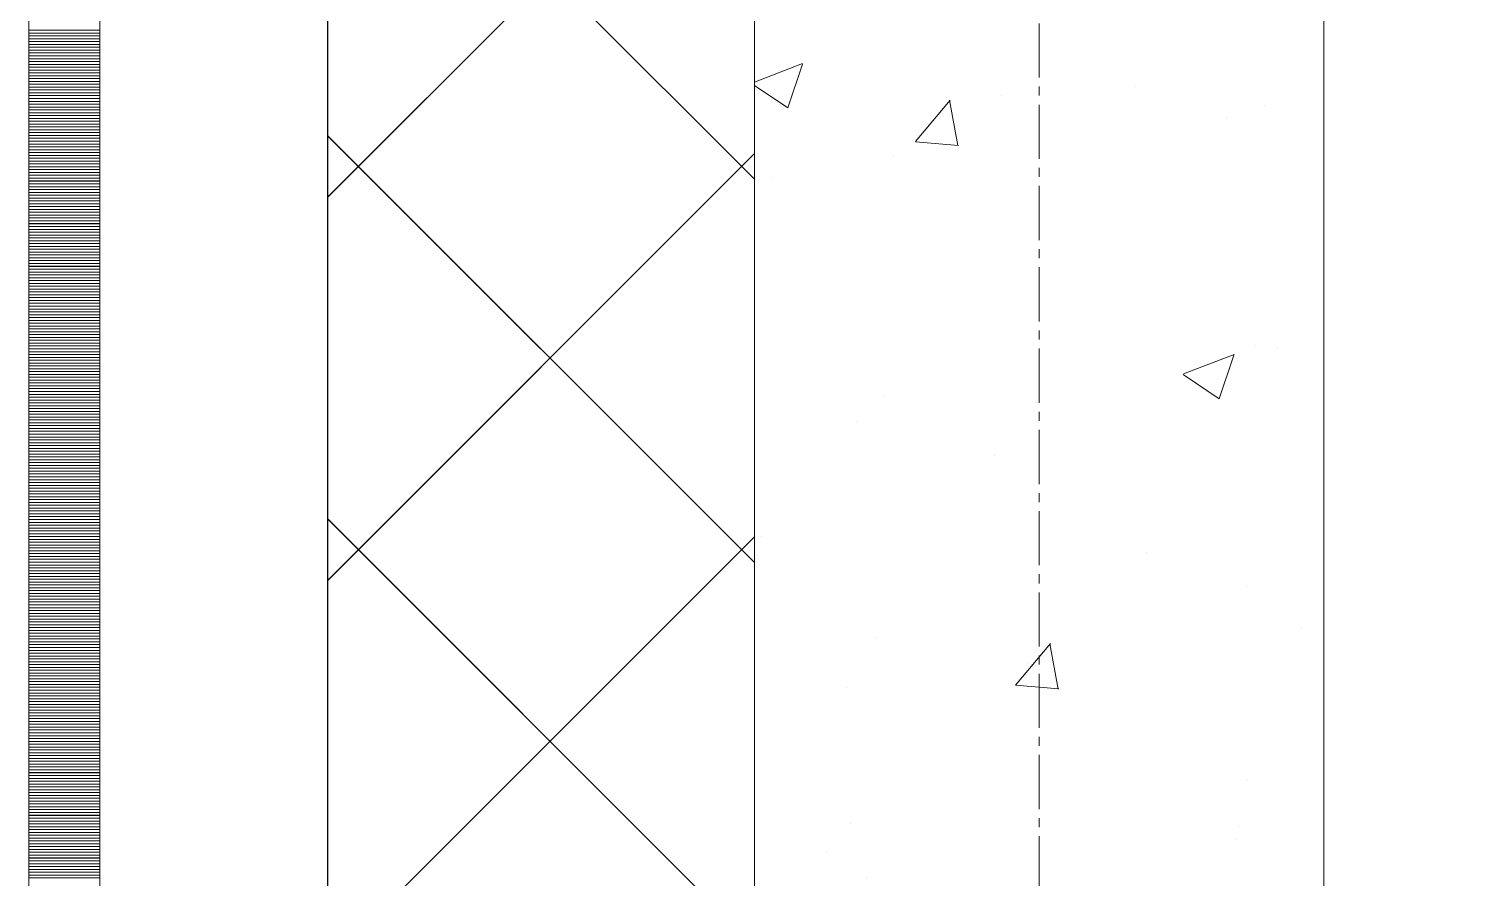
# Model space of a CAD drawing. Header units: millimetres. Extents: x 470010 to 1231400, y -134005 to 421770.
# Drawn here: x 806168 to 806674, y 155939 to 156237 of the extents above; entities that cross this region are included whole.
import ezdxf
from ezdxf.enums import TextEntityAlignment as Align

# ---------------------------------------------------------------- set-up
doc = ezdxf.new("R2010")
doc.units = ezdxf.units.MM
doc.linetypes.add('CENTER2', pattern=[28.575, 19.05, -3.175, 3.175, -3.175])
doc.linetypes.add('DASHED', pattern=[19.05, 12.7, -6.35])
doc.layers.get('Defpoints').update_dxf_attribs({"color": 140})
doc.layers.add('АР_Делит', color=120, linetype='Continuous', lineweight=0, plot=False)
for name, color, linetype, lineweight in [('АР_Стены ПЕНОблок', 52, 'Continuous', 20), ('АР_Тонкая', 254, 'Continuous', 5), ('АР_Утеплитель', 31, 'Continuous', 0), ('АР_Штриховка', 8, 'Continuous', 0)]:
    doc.layers.add(name, color=color, linetype=linetype, lineweight=lineweight)
doc.layers.add('РД_Оси_100', color=7, linetype='Continuous', lineweight=0, true_color=0x525252)
doc.styles.add('style1', font='ARIALN.TTF')

# ---------------------------------------------------------------- blocks, each defined once
blk = doc.blocks.new('СОШ_2200_АР_ОСИ_М100_28.05.24')
at = {"layer": 'АР_Делит', "color": 251, "linetype": 'DASHED', "true_color": 0x636466}
blk.add_lwpolyline([(114955, 135155), (114955, -355), (93595.036, -355), (93595.036, 13855), (94145, 13855), (94145, 68320), (66055, 68320), (66055, 13857.73), (83455, 13857.73), (83455, -355), (45245, -355), (45245, 13145), (44695, 13145), (44695, 26755), (45245, 26755), (45245, 68320), (20455, 68320), (20455, 26755), (27955, 26755), (27955, 13145), (-355, 13145), (-355, 100855)], dxfattribs=at)
at = {"layer": 'РД_Оси_100', "color": 251, "linetype": 'CENTER2', "true_color": 0x636466}
blk.add_line((0, -6155), (0, 139938.679), dxfattribs=at)
blk = doc.blocks.new('A$C9108343f')
at = {"layer": 'АР_Стены ПЕНОблок', "color": 18, "linetype": 'Continuous', "lineweight": 20, "true_color": 0x000000}
for p, q in [((140704.09, 313879.49), (140704.09, 237679.49)), ((140904.09, 237679.49), (140904.09, 313879.49))]:
    blk.add_line(p, q, dxfattribs=at)
at = {"layer": 'АР_Тонкая', "color": 18, "linetype": 'Continuous', "lineweight": 5, "true_color": 0x000000}
for p, q in [((140449.09, 313879.49), (140449.09, 237679.49)), ((140474.09, 313879.49), (140474.09, 237679.49)), ((140474.09, 237679.49), (140474.09, 313879.49)), ((140554.09, 237679.49), (140554.09, 313879.49))]:
    blk.add_line(p, q, dxfattribs=at)
at = {"layer": 'АР_Утеплитель', "color": 18, "linetype": 'Continuous', "lineweight": 0, "true_color": 0x000000}
for p, q in [((140554.09, 313879.49), (140554.09, 237679.49)), ((140704.09, 237679.49), (140704.09, 313879.49))]:
    blk.add_line(p, q, dxfattribs=at)
at = {"layer": 'АР_Штриховка', "color": 18, "linetype": 'Continuous', "lineweight": 0, "true_color": 0x000000}
for p, q in [((140704.09, 256550.84), (140554.09, 256700.84)), ((140554.09, 256544.56), (140704.09, 256694.56)), ((140449.09, 256603.24), (140474.09, 256603.24)), ((140449.09, 256602.24), (140474.09, 256602.24)), ((140449.09, 256601.24), (140474.09, 256601.24)), ((140449.09, 256600.24), (140474.09, 256600.24)), ((140449.09, 256599.24), (140474.09, 256599.24)), ((140449.09, 256598.24), (140474.09, 256598.24)), ((140449.09, 256597.24), (140474.09, 256597.24)), ((140449.09, 256596.24), (140474.09, 256596.24)), ((140449.09, 256595.24), (140474.09, 256595.24)), ((140449.09, 256594.24), (140474.09, 256594.24)), ((140449.09, 256593.24), (140474.09, 256593.24)), ((140449.09, 256592.24), (140474.09, 256592.24)), ((140449.09, 256591.24), (140474.09, 256591.24)), ((140449.09, 256590.24), (140474.09, 256590.24)), ((140449.09, 256589.24), (140474.09, 256589.24)), ((140449.09, 256588.24), (140474.09, 256588.24)), ((140704.09, 256585.02), (140720.97, 256591.5)), ((140715.74, 256575.96), (140720.89, 256591.31)), ((140449.09, 256587.24), (140474.09, 256587.24)), ((140449.09, 256586.24), (140474.09, 256586.24)), ((140449.09, 256585.24), (140474.09, 256585.24)), ((140449.09, 256584.24), (140474.09, 256584.24)), ((140449.09, 256583.24), (140474.09, 256583.24)), ((140704.09, 256583.81), (140715.73, 256575.96)), ((140837.86, 256583.43), (140837.86, 256583.43)), ((140449.09, 256582.24), (140474.09, 256582.24)), ((140449.09, 256581.24), (140474.09, 256581.24)), ((140449.09, 256580.24), (140474.09, 256580.24)), ((140449.09, 256579.24), (140474.09, 256579.24)), ((140449.09, 256578.24), (140474.09, 256578.24)), ((140760.58, 256564.07), (140772.82, 256578.66)), ((140775.55, 256562.69), (140772.61, 256578.61)), ((140790.9, 256580.14), (140790.9, 256580.14)), ((140449.09, 256577.24), (140474.09, 256577.24)), ((140449.09, 256576.24), (140474.09, 256576.24)), ((140449.09, 256575.24), (140474.09, 256575.24)), ((140449.09, 256574.24), (140474.09, 256574.24)), ((140449.09, 256573.24), (140474.09, 256573.24)), ((140449.09, 256572.24), (140474.09, 256572.24)), ((140870.08, 256572.5), (140870.08, 256572.5)), ((140883.23, 256576.81), (140883.23, 256576.81)), ((140449.09, 256571.24), (140474.09, 256571.24)), ((140449.09, 256570.24), (140474.09, 256570.24)), ((140449.09, 256569.24), (140474.09, 256569.24)), ((140449.09, 256568.24), (140474.09, 256568.24)), ((140449.09, 256567.24), (140474.09, 256567.24)), ((140449.09, 256566.24), (140474.09, 256566.24)), ((140449.09, 256565.24), (140474.09, 256565.24)), ((140449.09, 256564.24), (140474.09, 256564.24)), ((140449.09, 256563.24), (140474.09, 256563.24)), ((140449.09, 256562.24), (140474.09, 256562.24)), ((140704.09, 256416.14), (140554.09, 256566.14)), ((140760.58, 256564.06), (140775.76, 256562.73)), ((140449.09, 256561.24), (140474.09, 256561.24)), ((140449.09, 256560.24), (140474.09, 256560.24)), ((140449.09, 256559.24), (140474.09, 256559.24)), ((140449.09, 256558.24), (140474.09, 256558.24)), ((140449.09, 256557.24), (140474.09, 256557.24)), ((140554.09, 256409.85), (140704.09, 256559.85)), ((140752.82, 256558.92), (140752.82, 256558.92)), ((140449.09, 256556.24), (140474.09, 256556.24)), ((140449.09, 256555.24), (140474.09, 256555.24)), ((140449.09, 256554.24), (140474.09, 256554.24)), ((140449.09, 256553.24), (140474.09, 256553.24)), ((140449.09, 256552.24), (140474.09, 256552.24)), ((140449.09, 256551.24), (140474.09, 256551.24)), ((140449.09, 256550.24), (140474.09, 256550.24)), ((140449.09, 256549.24), (140474.09, 256549.24)), ((140449.09, 256548.24), (140474.09, 256548.24)), ((140449.09, 256547.24), (140474.09, 256547.24)), ((140709.66, 256551.39), (140709.66, 256551.39)), ((140449.09, 256546.24), (140474.09, 256546.24)), ((140449.09, 256545.24), (140474.09, 256545.24)), ((140449.09, 256544.24), (140474.09, 256544.24)), ((140449.09, 256543.24), (140474.09, 256543.24)), ((140449.09, 256542.24), (140474.09, 256542.24)), ((140449.09, 256541.24), (140474.09, 256541.24)), ((140449.09, 256540.24), (140474.09, 256540.24)), ((140449.09, 256539.24), (140474.09, 256539.24)), ((140449.09, 256538.24), (140474.09, 256538.24)), ((140449.09, 256537.24), (140474.09, 256537.24)), ((140449.09, 256536.24), (140474.09, 256536.24)), ((140449.09, 256535.24), (140474.09, 256535.24)), ((140449.09, 256534.24), (140474.09, 256534.24)), ((140449.09, 256533.24), (140474.09, 256533.24)), ((140449.09, 256532.24), (140474.09, 256532.24)), ((140449.09, 256531.24), (140474.09, 256531.24)), ((140449.09, 256530.24), (140474.09, 256530.24)), ((140449.09, 256529.24), (140474.09, 256529.24)), ((140449.09, 256528.24), (140474.09, 256528.24)), ((140449.09, 256527.24), (140474.09, 256527.24)), ((140449.09, 256526.24), (140474.09, 256526.24)), ((140449.09, 256525.24), (140474.09, 256525.24)), ((140449.09, 256524.24), (140474.09, 256524.24)), ((140449.09, 256523.24), (140474.09, 256523.24)), ((140449.09, 256522.24), (140474.09, 256522.24)), ((140449.09, 256521.24), (140474.09, 256521.24)), ((140449.09, 256520.24), (140474.09, 256520.24)), ((140449.09, 256519.24), (140474.09, 256519.24)), ((140449.09, 256518.24), (140474.09, 256518.24)), ((140449.09, 256517.24), (140474.09, 256517.24)), ((140449.09, 256516.24), (140474.09, 256516.24)), ((140449.09, 256515.24), (140474.09, 256515.24)), ((140449.09, 256514.24), (140474.09, 256514.24)), ((140449.09, 256513.24), (140474.09, 256513.24)), ((140449.09, 256512.24), (140474.09, 256512.24)), ((140449.09, 256511.24), (140474.09, 256511.24)), ((140449.09, 256510.24), (140474.09, 256510.24)), ((140449.09, 256509.24), (140474.09, 256509.24)), ((140449.09, 256508.24), (140474.09, 256508.24)), ((140449.09, 256507.24), (140474.09, 256507.24)), ((140449.09, 256506.24), (140474.09, 256506.24)), ((140449.09, 256505.24), (140474.09, 256505.24)), ((140449.09, 256504.24), (140474.09, 256504.24)), ((140449.09, 256503.24), (140474.09, 256503.24)), ((140449.09, 256502.24), (140474.09, 256502.24)), ((140449.09, 256501.24), (140474.09, 256501.24)), ((140449.09, 256500.24), (140474.09, 256500.24)), ((140449.09, 256499.24), (140474.09, 256499.24)), ((140449.09, 256498.24), (140474.09, 256498.24)), ((140449.09, 256497.24), (140474.09, 256497.24)), ((140449.09, 256496.24), (140474.09, 256496.24)), ((140449.09, 256495.24), (140474.09, 256495.24)), ((140449.09, 256494.24), (140474.09, 256494.24)), ((140449.09, 256493.24), (140474.09, 256493.24)), ((140449.09, 256492.24), (140474.09, 256492.24)), ((140449.09, 256491.24), (140474.09, 256491.24)), ((140880.14, 256492.25), (140880.14, 256492.25)), ((140887.91, 256491.25), (140887.91, 256491.25)), ((140449.09, 256490.24), (140474.09, 256490.24)), ((140449.09, 256489.24), (140474.09, 256489.24)), ((140449.09, 256488.24), (140474.09, 256488.24)), ((140449.09, 256487.24), (140474.09, 256487.24)), ((140449.09, 256486.24), (140474.09, 256486.24)), ((140854.8, 256482.41), (140872.58, 256489.24)), ((140867.35, 256473.7), (140872.5, 256489.04)), ((140449.09, 256485.24), (140474.09, 256485.24)), ((140449.09, 256484.24), (140474.09, 256484.24)), ((140449.09, 256483.24), (140474.09, 256483.24)), ((140449.09, 256482.24), (140474.09, 256482.24)), ((140449.09, 256481.24), (140474.09, 256481.24)), ((140854.71, 256482.22), (140867.35, 256473.7)), ((140449.09, 256480.24), (140474.09, 256480.24)), ((140449.09, 256479.24), (140474.09, 256479.24)), ((140449.09, 256478.24), (140474.09, 256478.24)), ((140449.09, 256477.24), (140474.09, 256477.24)), ((140449.09, 256476.24), (140474.09, 256476.24)), ((140866.84, 256480.7), (140866.84, 256480.7)), ((140449.09, 256475.24), (140474.09, 256475.24)), ((140449.09, 256474.24), (140474.09, 256474.24)), ((140449.09, 256473.24), (140474.09, 256473.24)), ((140449.09, 256472.24), (140474.09, 256472.24)), ((140449.09, 256471.24), (140474.09, 256471.24)), ((140749.73, 256474.37), (140749.73, 256474.37)), ((140803.26, 256472.32), (140803.26, 256472.32)), ((140449.09, 256470.24), (140474.09, 256470.24)), ((140449.09, 256469.24), (140474.09, 256469.24)), ((140449.09, 256468.24), (140474.09, 256468.24)), ((140449.09, 256467.24), (140474.09, 256467.24)), ((140449.09, 256466.24), (140474.09, 256466.24)), ((140449.09, 256465.24), (140474.09, 256465.24)), ((140449.09, 256464.24), (140474.09, 256464.24)), ((140449.09, 256463.24), (140474.09, 256463.24)), ((140449.09, 256462.24), (140474.09, 256462.24)), ((140449.09, 256461.24), (140474.09, 256461.24)), ((140739.78, 256465.83), (140739.78, 256465.83)), ((140449.09, 256460.24), (140474.09, 256460.24)), ((140449.09, 256459.24), (140474.09, 256459.24)), ((140449.09, 256458.24), (140474.09, 256458.24)), ((140449.09, 256457.24), (140474.09, 256457.24)), ((140449.09, 256456.24), (140474.09, 256456.24)), ((140449.09, 256455.24), (140474.09, 256455.24)), ((140449.09, 256454.24), (140474.09, 256454.24)), ((140449.09, 256453.24), (140474.09, 256453.24)), ((140449.09, 256452.24), (140474.09, 256452.24)), ((140449.09, 256451.24), (140474.09, 256451.24)), ((140788.4, 256453.63), (140788.4, 256453.63)), ((140449.09, 256450.24), (140474.09, 256450.24)), ((140449.09, 256449.24), (140474.09, 256449.24)), ((140449.09, 256448.24), (140474.09, 256448.24)), ((140449.09, 256447.24), (140474.09, 256447.24)), ((140449.09, 256446.24), (140474.09, 256446.24)), ((140449.09, 256445.24), (140474.09, 256445.24)), ((140449.09, 256444.24), (140474.09, 256444.24)), ((140449.09, 256443.24), (140474.09, 256443.24)), ((140449.09, 256442.24), (140474.09, 256442.24)), ((140449.09, 256441.24), (140474.09, 256441.24)), ((140449.09, 256440.24), (140474.09, 256440.24)), ((140449.09, 256439.24), (140474.09, 256439.24)), ((140449.09, 256438.24), (140474.09, 256438.24)), ((140449.09, 256437.24), (140474.09, 256437.24)), ((140449.09, 256436.24), (140474.09, 256436.24)), ((140449.09, 256435.24), (140474.09, 256435.24)), ((140449.09, 256434.24), (140474.09, 256434.24)), ((140449.09, 256433.24), (140474.09, 256433.24)), ((140449.09, 256432.24), (140474.09, 256432.24)), ((140449.09, 256431.24), (140474.09, 256431.24)), ((140704.09, 256281.43), (140554.09, 256431.43)), ((140449.09, 256430.24), (140474.09, 256430.24)), ((140449.09, 256429.24), (140474.09, 256429.24)), ((140449.09, 256428.24), (140474.09, 256428.24)), ((140449.09, 256427.24), (140474.09, 256427.24)), ((140449.09, 256426.24), (140474.09, 256426.24)), ((140449.09, 256425.24), (140474.09, 256425.24)), ((140449.09, 256424.24), (140474.09, 256424.24)), ((140449.09, 256423.24), (140474.09, 256423.24)), ((140449.09, 256422.24), (140474.09, 256422.24)), ((140449.09, 256421.24), (140474.09, 256421.24)), ((140554.09, 256275.15), (140704.09, 256425.15)), ((140706.37, 256425.24), (140706.37, 256425.24)), ((140449.09, 256420.24), (140474.09, 256420.24)), ((140449.09, 256419.24), (140474.09, 256419.24)), ((140449.09, 256418.24), (140474.09, 256418.24)), ((140449.09, 256417.24), (140474.09, 256417.24)), ((140449.09, 256416.24), (140474.09, 256416.24)), ((140449.09, 256415.24), (140474.09, 256415.24)), ((140841.96, 256419.52), (140841.96, 256419.52)), ((140449.09, 256414.24), (140474.09, 256414.24)), ((140449.09, 256413.24), (140474.09, 256413.24)), ((140449.09, 256412.24), (140474.09, 256412.24)), ((140449.09, 256411.24), (140474.09, 256411.24)), ((140449.09, 256410.24), (140474.09, 256410.24)), ((140449.09, 256409.24), (140474.09, 256409.24)), ((140449.09, 256408.24), (140474.09, 256408.24)), ((140449.09, 256407.24), (140474.09, 256407.24)), ((140449.09, 256406.24), (140474.09, 256406.24)), ((140449.09, 256405.24), (140474.09, 256405.24)), ((140877.05, 256407.7), (140877.05, 256407.7)), ((140449.09, 256404.24), (140474.09, 256404.24)), ((140449.09, 256403.24), (140474.09, 256403.24)), ((140449.09, 256402.24), (140474.09, 256402.24)), ((140449.09, 256401.24), (140474.09, 256401.24)), ((140449.09, 256400.24), (140474.09, 256400.24)), ((140449.09, 256399.24), (140474.09, 256399.24)), ((140449.09, 256398.24), (140474.09, 256398.24)), ((140449.09, 256397.24), (140474.09, 256397.24)), ((140449.09, 256396.24), (140474.09, 256396.24)), ((140449.09, 256395.24), (140474.09, 256395.24)), ((140449.09, 256394.24), (140474.09, 256394.24)), ((140449.09, 256393.24), (140474.09, 256393.24)), ((140449.09, 256392.24), (140474.09, 256392.24)), ((140449.09, 256391.24), (140474.09, 256391.24)), ((140449.09, 256390.24), (140474.09, 256390.24)), ((140896.22, 256393.18), (140896.22, 256393.18)), ((140449.09, 256389.24), (140474.09, 256389.24)), ((140449.09, 256388.24), (140474.09, 256388.24)), ((140449.09, 256387.24), (140474.09, 256387.24)), ((140449.09, 256386.24), (140474.09, 256386.24)), ((140449.09, 256385.24), (140474.09, 256385.24)), ((140746.64, 256389.81), (140746.64, 256389.81)), ((140795.82, 256373.01), (140808.07, 256387.61)), ((140810.79, 256371.64), (140807.86, 256387.56)), ((140449.09, 256384.24), (140474.09, 256384.24)), ((140449.09, 256383.24), (140474.09, 256383.24)), ((140449.09, 256382.24), (140474.09, 256382.24)), ((140449.09, 256381.24), (140474.09, 256381.24)), ((140449.09, 256380.24), (140474.09, 256380.24)), ((140800.02, 256380.51), (140800.02, 256380.51)), ((140449.09, 256379.24), (140474.09, 256379.24)), ((140449.09, 256378.24), (140474.09, 256378.24)), ((140449.09, 256377.24), (140474.09, 256377.24)), ((140449.09, 256376.24), (140474.09, 256376.24)), ((140449.09, 256375.24), (140474.09, 256375.24)), ((140449.09, 256374.24), (140474.09, 256374.24)), ((140449.09, 256373.24), (140474.09, 256373.24)), ((140449.09, 256372.24), (140474.09, 256372.24)), ((140449.09, 256371.24), (140474.09, 256371.24)), ((140449.09, 256370.24), (140474.09, 256370.24)), ((140736.44, 256372.14), (140736.44, 256372.14)), ((140795.82, 256373), (140811, 256371.67)), ((140449.09, 256369.24), (140474.09, 256369.24)), ((140449.09, 256368.24), (140474.09, 256368.24)), ((140449.09, 256367.24), (140474.09, 256367.24)), ((140449.09, 256366.24), (140474.09, 256366.24)), ((140449.09, 256365.24), (140474.09, 256365.24)), ((140449.09, 256364.24), (140474.09, 256364.24)), ((140449.09, 256363.24), (140474.09, 256363.24)), ((140449.09, 256362.24), (140474.09, 256362.24)), ((140449.09, 256361.24), (140474.09, 256361.24)), ((140449.09, 256360.24), (140474.09, 256360.24)), ((140449.09, 256359.24), (140474.09, 256359.24)), ((140449.09, 256358.24), (140474.09, 256358.24)), ((140449.09, 256357.24), (140474.09, 256357.24)), ((140449.09, 256356.24), (140474.09, 256356.24)), ((140449.09, 256355.24), (140474.09, 256355.24)), ((140449.09, 256354.24), (140474.09, 256354.24)), ((140449.09, 256353.24), (140474.09, 256353.24)), ((140449.09, 256352.24), (140474.09, 256352.24)), ((140449.09, 256351.24), (140474.09, 256351.24)), ((140449.09, 256350.24), (140474.09, 256350.24)), ((140449.09, 256349.24), (140474.09, 256349.24)), ((140449.09, 256348.24), (140474.09, 256348.24)), ((140449.09, 256347.24), (140474.09, 256347.24)), ((140449.09, 256346.24), (140474.09, 256346.24)), ((140449.09, 256345.24), (140474.09, 256345.24)), ((140449.09, 256344.24), (140474.09, 256344.24)), ((140449.09, 256343.24), (140474.09, 256343.24)), ((140449.09, 256342.24), (140474.09, 256342.24)), ((140449.09, 256341.24), (140474.09, 256341.24)), ((140449.09, 256340.24), (140474.09, 256340.24)), ((140449.09, 256339.24), (140474.09, 256339.24)), ((140877.42, 256339.7), (140877.42, 256339.7)), ((140449.09, 256338.24), (140474.09, 256338.24)), ((140449.09, 256337.24), (140474.09, 256337.24)), ((140449.09, 256336.24), (140474.09, 256336.24)), ((140449.09, 256335.24), (140474.09, 256335.24)), ((140449.09, 256334.24), (140474.09, 256334.24)), ((140449.09, 256333.24), (140474.09, 256333.24)), ((140449.09, 256332.24), (140474.09, 256332.24)), ((140449.09, 256331.24), (140474.09, 256331.24)), ((140449.09, 256330.24), (140474.09, 256330.24)), ((140449.09, 256329.24), (140474.09, 256329.24)), ((140449.09, 256328.24), (140474.09, 256328.24)), ((140449.09, 256327.24), (140474.09, 256327.24)), ((140449.09, 256326.24), (140474.09, 256326.24)), ((140449.09, 256325.24), (140474.09, 256325.24)), ((140449.09, 256324.24), (140474.09, 256324.24)), ((140737.87, 256324.52), (140737.87, 256324.52)), ((140449.09, 256323.24), (140474.09, 256323.24)), ((140449.09, 256322.24), (140474.09, 256322.24)), ((140449.09, 256321.24), (140474.09, 256321.24)), ((140449.09, 256320.24), (140474.09, 256320.24)), ((140449.09, 256319.24), (140474.09, 256319.24)), ((140873.96, 256323.14), (140873.96, 256323.14)), ((140449.09, 256318.24), (140474.09, 256318.24)), ((140449.09, 256317.24), (140474.09, 256317.24)), ((140449.09, 256316.24), (140474.09, 256316.24)), ((140449.09, 256315.24), (140474.09, 256315.24)), ((140449.09, 256314.24), (140474.09, 256314.24)), ((140729.29, 256314.27), (140729.29, 256314.27)), ((140873.46, 256318.8), (140873.46, 256318.8)), ((140449.09, 256313.24), (140474.09, 256313.24)), ((140449.09, 256312.24), (140474.09, 256312.24)), ((140449.09, 256311.24), (140474.09, 256311.24)), ((140449.09, 256310.24), (140474.09, 256310.24)), ((140449.09, 256309.24), (140474.09, 256309.24)), ((140449.09, 256308.24), (140474.09, 256308.24)), ((140449.09, 256307.24), (140474.09, 256307.24)), ((140449.09, 256306.24), (140474.09, 256306.24)), ((140449.09, 256305.24), (140474.09, 256305.24)), ((140743.55, 256305.26), (140743.55, 256305.26))]:
    blk.add_line(p, q, dxfattribs=at)
at = {"layer": 'РД_Оси_100'}
blk.add_blockref('СОШ_2200_АР_ОСИ_М100_28.05.24', (140804.09, 223079.49), dxfattribs=at)
at = {"layer": 'Defpoints', "color": 18, "true_color": 0x000000, "style": 'style1'}
for p in [(143949.34, 316089.12), (143974.98, 281639.5), (143890.4, 273244.71), (143839.99, 264276.81), (143967.75, 254892.38), (12251.96, 104178.14), (12382.58, 96023.14)]:
    blk.add_attdef('АР-ПОМЕЩЕНИЕ:НАИМЕНОВАНИЕ', text='', height=100, dxfattribs=at).set_placement(p, align=Align.MIDDLE)
at = {"layer": 'Defpoints', "color": 18, "true_color": 0x000000, "style": 'style1', "flags": 8}
for p in [(143951.3, 279099.09), (143848.34, 269251.11), (143875.33, 260094.25), (144049.74, 250824.7), (163419.28, 238153.36), (155897.46, 237965.97), (183037.2, 237965.97), (143342.94, 237876.19)]:
    blk.add_attdef('АР-ПОМЕЩЕНИЕ:НАИМЕНОВАНИЕ', text='', height=100, dxfattribs=at).set_placement(p, align=Align.MIDDLE)

msp = doc.modelspace()

# ---------------------------------------------------------------- linework, layer by layer
at = {"layer": 'АР_Стены ПЕНОблок', "color": 18, "linetype": 'Continuous', "lineweight": 20, "true_color": 0x000000}
for p, q in [((806422.706, 213513.251), (806422.706, 137313.251)), ((806622.706, 137313.251), (806622.706, 213513.251))]:
    msp.add_line(p, q, dxfattribs=at)
at = {"layer": 'АР_Тонкая', "color": 18, "linetype": 'Continuous', "lineweight": 5, "true_color": 0x000000}
for p, q in [((806167.706, 213513.251), (806167.706, 137313.251)), ((806192.706, 213513.251), (806192.706, 137313.251)), ((806192.706, 137313.251), (806192.706, 213513.251)), ((806272.706, 137313.251), (806272.706, 213513.251))]:
    msp.add_line(p, q, dxfattribs=at)
at = {"layer": 'АР_Утеплитель', "color": 18, "linetype": 'Continuous', "lineweight": 0, "true_color": 0x000000}
for p, q in [((806272.706, 213513.251), (806272.706, 137313.251)), ((806422.706, 137313.251), (806422.706, 213513.251))]:
    msp.add_line(p, q, dxfattribs=at)
at = {"layer": 'АР_Штриховка', "color": 18, "linetype": 'Continuous', "lineweight": 0, "true_color": 0x000000}
for p, q in [((806422.706, 156184.6), (806272.706, 156334.6)), ((806272.706, 156178.313), (806422.706, 156328.313)), ((806167.706, 156237), (806192.706, 156237)), ((806167.706, 156236), (806192.706, 156236)), ((806167.706, 156235), (806192.706, 156235)), ((806167.706, 156234), (806192.706, 156234)), ((806167.706, 156233), (806192.706, 156233)), ((806167.706, 156232), (806192.706, 156232)), ((806167.706, 156231), (806192.706, 156231)), ((806167.706, 156230), (806192.706, 156230)), ((806167.706, 156229), (806192.706, 156229)), ((806167.706, 156228), (806192.706, 156228)), ((806167.706, 156227), (806192.706, 156227)), ((806167.706, 156226), (806192.706, 156226)), ((806167.706, 156225), (806192.706, 156225)), ((806167.706, 156224), (806192.706, 156224)), ((806422.706, 156218.78), (806439.582, 156225.258)), ((806434.353, 156209.719), (806439.503, 156225.068)), ((806167.706, 156223), (806192.706, 156223)), ((806167.706, 156222), (806192.706, 156222)), ((806167.706, 156221), (806192.706, 156221)), ((806167.706, 156220), (806192.706, 156220)), ((806167.706, 156219), (806192.706, 156219)), ((806167.706, 156218), (806192.706, 156218)), ((806167.706, 156217), (806192.706, 156217)), ((806167.706, 156216), (806192.706, 156216)), ((806167.706, 156215), (806192.706, 156215)), ((806167.706, 156214), (806192.706, 156214)), ((806422.706, 156217.571), (806434.346, 156209.72)), ((806167.706, 156213), (806192.706, 156213)), ((806167.706, 156212), (806192.706, 156212)), ((806167.706, 156211), (806192.706, 156211)), ((806167.706, 156210), (806192.706, 156210)), ((806167.706, 156209), (806192.706, 156209)), ((806479.191, 156197.827), (806491.436, 156212.421)), ((806494.164, 156196.451), (806491.227, 156212.372)), ((806167.706, 156208), (806192.706, 156208)), ((806167.706, 156207), (806192.706, 156207)), ((806167.706, 156206), (806192.706, 156206)), ((806167.706, 156205), (806192.706, 156205)), ((806167.706, 156204), (806192.706, 156204)), ((806167.706, 156203), (806192.706, 156203)), ((806167.706, 156202), (806192.706, 156202)), ((806167.706, 156201), (806192.706, 156201)), ((806167.706, 156200), (806192.706, 156200)), ((806167.706, 156199), (806192.706, 156199)), ((806167.706, 156198), (806192.706, 156198)), ((806422.706, 156049.896), (806272.706, 156199.896)), ((806167.706, 156197), (806192.706, 156197)), ((806167.706, 156196), (806192.706, 156196)), ((806167.706, 156195), (806192.706, 156195)), ((806167.706, 156194), (806192.706, 156194)), ((806167.706, 156193), (806192.706, 156193)), ((806272.706, 156043.609), (806422.706, 156193.609)), ((806479.19, 156197.818), (806494.372, 156196.489)), ((806167.706, 156192), (806192.706, 156192)), ((806167.706, 156191), (806192.706, 156191)), ((806167.706, 156190), (806192.706, 156190)), ((806167.706, 156189), (806192.706, 156189)), ((806167.706, 156188), (806192.706, 156188)), ((806167.706, 156187), (806192.706, 156187)), ((806167.706, 156186), (806192.706, 156186)), ((806167.706, 156185), (806192.706, 156185)), ((806167.706, 156184), (806192.706, 156184)), ((806167.706, 156183), (806192.706, 156183)), ((806167.706, 156182), (806192.706, 156182)), ((806167.706, 156181), (806192.706, 156181)), ((806167.706, 156180), (806192.706, 156180)), ((806167.706, 156179), (806192.706, 156179)), ((806167.706, 156178), (806192.706, 156178)), ((806167.706, 156177), (806192.706, 156177)), ((806167.706, 156176), (806192.706, 156176)), ((806167.706, 156175), (806192.706, 156175)), ((806167.706, 156174), (806192.706, 156174)), ((806167.706, 156173), (806192.706, 156173)), ((806167.706, 156172), (806192.706, 156172)), ((806167.706, 156171), (806192.706, 156171)), ((806167.706, 156170), (806192.706, 156170)), ((806167.706, 156169), (806192.706, 156169)), ((806167.706, 156168), (806192.706, 156168)), ((806167.706, 156167), (806192.706, 156167)), ((806167.706, 156166), (806192.706, 156166)), ((806167.706, 156165), (806192.706, 156165)), ((806167.706, 156164), (806192.706, 156164)), ((806167.706, 156163), (806192.706, 156163)), ((806167.706, 156162), (806192.706, 156162)), ((806167.706, 156161), (806192.706, 156161)), ((806167.706, 156160), (806192.706, 156160)), ((806167.706, 156159), (806192.706, 156159)), ((806167.706, 156158), (806192.706, 156158)), ((806167.706, 156157), (806192.706, 156157)), ((806167.706, 156156), (806192.706, 156156)), ((806167.706, 156155), (806192.706, 156155)), ((806167.706, 156154), (806192.706, 156154)), ((806167.706, 156153), (806192.706, 156153)), ((806167.706, 156152), (806192.706, 156152)), ((806167.706, 156151), (806192.706, 156151)), ((806167.706, 156150), (806192.706, 156150)), ((806167.706, 156149), (806192.706, 156149)), ((806167.706, 156148), (806192.706, 156148)), ((806167.706, 156147), (806192.706, 156147)), ((806167.706, 156146), (806192.706, 156146)), ((806167.706, 156145), (806192.706, 156145)), ((806167.706, 156144), (806192.706, 156144)), ((806167.706, 156143), (806192.706, 156143)), ((806167.706, 156142), (806192.706, 156142)), ((806167.706, 156141), (806192.706, 156141)), ((806167.706, 156140), (806192.706, 156140)), ((806167.706, 156139), (806192.706, 156139)), ((806167.706, 156138), (806192.706, 156138)), ((806167.706, 156137), (806192.706, 156137)), ((806167.706, 156136), (806192.706, 156136)), ((806167.706, 156135), (806192.706, 156135)), ((806167.706, 156134), (806192.706, 156134)), ((806167.706, 156133), (806192.706, 156133)), ((806167.706, 156132), (806192.706, 156132)), ((806167.706, 156131), (806192.706, 156131)), ((806167.706, 156130), (806192.706, 156130)), ((806167.706, 156129), (806192.706, 156129)), ((806167.706, 156128), (806192.706, 156128)), ((806167.706, 156127), (806192.706, 156127)), ((806167.706, 156126), (806192.706, 156126)), ((806167.706, 156125), (806192.706, 156125)), ((806167.706, 156124), (806192.706, 156124)), ((806167.706, 156123), (806192.706, 156123)), ((806167.706, 156122), (806192.706, 156122)), ((806573.411, 156116.166), (806591.196, 156122.993)), ((806585.967, 156107.453), (806591.117, 156122.802)), ((806167.706, 156121), (806192.706, 156121)), ((806167.706, 156120), (806192.706, 156120)), ((806167.706, 156119), (806192.706, 156119)), ((806167.706, 156118), (806192.706, 156118)), ((806167.706, 156117), (806192.706, 156117)), ((806167.706, 156116), (806192.706, 156116)), ((806167.706, 156115), (806192.706, 156115)), ((806167.706, 156114), (806192.706, 156114)), ((806167.706, 156113), (806192.706, 156113)), ((806167.706, 156112), (806192.706, 156112)), ((806573.326, 156115.977), (806585.96, 156107.455)), ((806167.706, 156111), (806192.706, 156111)), ((806167.706, 156110), (806192.706, 156110)), ((806167.706, 156109), (806192.706, 156109)), ((806167.706, 156108), (806192.706, 156108)), ((806167.706, 156107), (806192.706, 156107)), ((806167.706, 156106), (806192.706, 156106)), ((806167.706, 156105), (806192.706, 156105)), ((806167.706, 156104), (806192.706, 156104)), ((806167.706, 156103), (806192.706, 156103)), ((806167.706, 156102), (806192.706, 156102)), ((806167.706, 156101), (806192.706, 156101)), ((806167.706, 156100), (806192.706, 156100)), ((806167.706, 156099), (806192.706, 156099)), ((806167.706, 156098), (806192.706, 156098)), ((806167.706, 156097), (806192.706, 156097)), ((806167.706, 156096), (806192.706, 156096)), ((806167.706, 156095), (806192.706, 156095)), ((806167.706, 156094), (806192.706, 156094)), ((806167.706, 156093), (806192.706, 156093)), ((806167.706, 156092), (806192.706, 156092)), ((806167.706, 156091), (806192.706, 156091)), ((806167.706, 156090), (806192.706, 156090)), ((806167.706, 156089), (806192.706, 156089)), ((806167.706, 156088), (806192.706, 156088)), ((806167.706, 156087), (806192.706, 156087)), ((806167.706, 156086), (806192.706, 156086)), ((806167.706, 156085), (806192.706, 156085)), ((806167.706, 156084), (806192.706, 156084)), ((806167.706, 156083), (806192.706, 156083)), ((806167.706, 156082), (806192.706, 156082)), ((806167.706, 156081), (806192.706, 156081)), ((806167.706, 156080), (806192.706, 156080)), ((806167.706, 156079), (806192.706, 156079)), ((806167.706, 156078), (806192.706, 156078)), ((806167.706, 156077), (806192.706, 156077)), ((806167.706, 156076), (806192.706, 156076)), ((806167.706, 156075), (806192.706, 156075)), ((806167.706, 156074), (806192.706, 156074)), ((806167.706, 156073), (806192.706, 156073)), ((806167.706, 156072), (806192.706, 156072)), ((806167.706, 156071), (806192.706, 156071)), ((806167.706, 156070), (806192.706, 156070)), ((806167.706, 156069), (806192.706, 156069)), ((806167.706, 156068), (806192.706, 156068)), ((806167.706, 156067), (806192.706, 156067)), ((806167.706, 156066), (806192.706, 156066)), ((806167.706, 156065), (806192.706, 156065)), ((806167.706, 156064), (806192.706, 156064)), ((806167.706, 156063), (806192.706, 156063)), ((806167.706, 156062), (806192.706, 156062)), ((806422.706, 155915.192), (806272.706, 156065.192)), ((806167.706, 156061), (806192.706, 156061)), ((806167.706, 156060), (806192.706, 156060)), ((806167.706, 156059), (806192.706, 156059)), ((806167.706, 156058), (806192.706, 156058)), ((806167.706, 156057), (806192.706, 156057)), ((806272.706, 155908.905), (806422.706, 156058.905)), ((806167.706, 156056), (806192.706, 156056)), ((806167.706, 156055), (806192.706, 156055)), ((806167.706, 156054), (806192.706, 156054)), ((806167.706, 156053), (806192.706, 156053)), ((806167.706, 156052), (806192.706, 156052)), ((806167.706, 156051), (806192.706, 156051)), ((806167.706, 156050), (806192.706, 156050)), ((806167.706, 156049), (806192.706, 156049)), ((806167.706, 156048), (806192.706, 156048)), ((806167.706, 156047), (806192.706, 156047)), ((806167.706, 156046), (806192.706, 156046)), ((806167.706, 156045), (806192.706, 156045)), ((806167.706, 156044), (806192.706, 156044)), ((806167.706, 156043), (806192.706, 156043)), ((806167.706, 156042), (806192.706, 156042)), ((806167.706, 156041), (806192.706, 156041)), ((806167.706, 156040), (806192.706, 156040)), ((806167.706, 156039), (806192.706, 156039)), ((806167.706, 156038), (806192.706, 156038)), ((806167.706, 156037), (806192.706, 156037)), ((806167.706, 156036), (806192.706, 156036)), ((806167.706, 156035), (806192.706, 156035)), ((806167.706, 156034), (806192.706, 156034)), ((806167.706, 156033), (806192.706, 156033)), ((806167.706, 156032), (806192.706, 156032)), ((806167.706, 156031), (806192.706, 156031)), ((806167.706, 156030), (806192.706, 156030)), ((806167.706, 156029), (806192.706, 156029)), ((806167.706, 156028), (806192.706, 156028)), ((806167.706, 156027), (806192.706, 156027)), ((806167.706, 156026), (806192.706, 156026)), ((806167.706, 156025), (806192.706, 156025)), ((806167.706, 156024), (806192.706, 156024)), ((806167.706, 156023), (806192.706, 156023)), ((806167.706, 156022), (806192.706, 156022)), ((806167.706, 156021), (806192.706, 156021)), ((806514.434, 156006.771), (806526.679, 156021.364)), ((806529.407, 156005.394), (806526.47, 156021.315)), ((806167.706, 156020), (806192.706, 156020)), ((806167.706, 156019), (806192.706, 156019)), ((806167.706, 156018), (806192.706, 156018)), ((806167.706, 156017), (806192.706, 156017)), ((806167.706, 156016), (806192.706, 156016)), ((806167.706, 156015), (806192.706, 156015)), ((806167.706, 156014), (806192.706, 156014)), ((806167.706, 156013), (806192.706, 156013)), ((806167.706, 156012), (806192.706, 156012)), ((806167.706, 156011), (806192.706, 156011)), ((806167.706, 156010), (806192.706, 156010)), ((806167.706, 156009), (806192.706, 156009)), ((806167.706, 156008), (806192.706, 156008)), ((806167.706, 156007), (806192.706, 156007)), ((806167.706, 156006), (806192.706, 156006)), ((806514.433, 156006.761), (806529.615, 156005.433)), ((806167.706, 156005), (806192.706, 156005)), ((806167.706, 156004), (806192.706, 156004)), ((806167.706, 156003), (806192.706, 156003)), ((806167.706, 156002), (806192.706, 156002)), ((806167.706, 156001), (806192.706, 156001)), ((806167.706, 156000), (806192.706, 156000)), ((806167.706, 155999), (806192.706, 155999)), ((806167.706, 155998), (806192.706, 155998)), ((806167.706, 155997), (806192.706, 155997)), ((806167.706, 155996), (806192.706, 155996)), ((806167.706, 155995), (806192.706, 155995)), ((806167.706, 155994), (806192.706, 155994)), ((806167.706, 155993), (806192.706, 155993)), ((806167.706, 155992), (806192.706, 155992)), ((806167.706, 155991), (806192.706, 155991)), ((806167.706, 155990), (806192.706, 155990)), ((806167.706, 155989), (806192.706, 155989)), ((806167.706, 155988), (806192.706, 155988)), ((806167.706, 155987), (806192.706, 155987)), ((806167.706, 155986), (806192.706, 155986)), ((806167.706, 155985), (806192.706, 155985)), ((806167.706, 155984), (806192.706, 155984)), ((806167.706, 155983), (806192.706, 155983)), ((806167.706, 155982), (806192.706, 155982)), ((806167.706, 155981), (806192.706, 155981)), ((806167.706, 155980), (806192.706, 155980)), ((806167.706, 155979), (806192.706, 155979)), ((806167.706, 155978), (806192.706, 155978)), ((806167.706, 155977), (806192.706, 155977)), ((806167.706, 155976), (806192.706, 155976)), ((806167.706, 155975), (806192.706, 155975)), ((806167.706, 155974), (806192.706, 155974)), ((806167.706, 155973), (806192.706, 155973)), ((806167.706, 155972), (806192.706, 155972)), ((806167.706, 155971), (806192.706, 155971)), ((806167.706, 155970), (806192.706, 155970)), ((806167.706, 155969), (806192.706, 155969)), ((806167.706, 155968), (806192.706, 155968)), ((806167.706, 155967), (806192.706, 155967)), ((806167.706, 155966), (806192.706, 155966)), ((806167.706, 155965), (806192.706, 155965)), ((806167.706, 155964), (806192.706, 155964)), ((806167.706, 155963), (806192.706, 155963)), ((806167.706, 155962), (806192.706, 155962)), ((806167.706, 155961), (806192.706, 155961)), ((806167.706, 155960), (806192.706, 155960)), ((806167.706, 155959), (806192.706, 155959)), ((806167.706, 155958), (806192.706, 155958)), ((806167.706, 155957), (806192.706, 155957)), ((806167.706, 155956), (806192.706, 155956)), ((806167.706, 155955), (806192.706, 155955)), ((806167.706, 155954), (806192.706, 155954)), ((806167.706, 155953), (806192.706, 155953)), ((806167.706, 155952), (806192.706, 155952)), ((806167.706, 155951), (806192.706, 155951)), ((806167.706, 155950), (806192.706, 155950)), ((806167.706, 155949), (806192.706, 155949)), ((806167.706, 155948), (806192.706, 155948)), ((806167.706, 155947), (806192.706, 155947)), ((806167.706, 155946), (806192.706, 155946)), ((806167.706, 155945), (806192.706, 155945)), ((806167.706, 155944), (806192.706, 155944)), ((806167.706, 155943), (806192.706, 155943)), ((806167.706, 155942), (806192.706, 155942)), ((806167.706, 155941), (806192.706, 155941)), ((806167.706, 155940), (806192.706, 155940)), ((806167.706, 155939), (806192.706, 155939))]:
    msp.add_line(p, q, dxfattribs=at)

# ---------------------------------------------------------------- block references
msp.add_blockref('A$C9108343f', (665718.612, -100366.242))
at = {"layer": 'РД_Оси_100'}
msp.add_blockref('СОШ_2200_АР_ОСИ_М100_28.05.24', (806522.706, 122713.251), dxfattribs=at)

doc.saveas('drawing.dxf')
